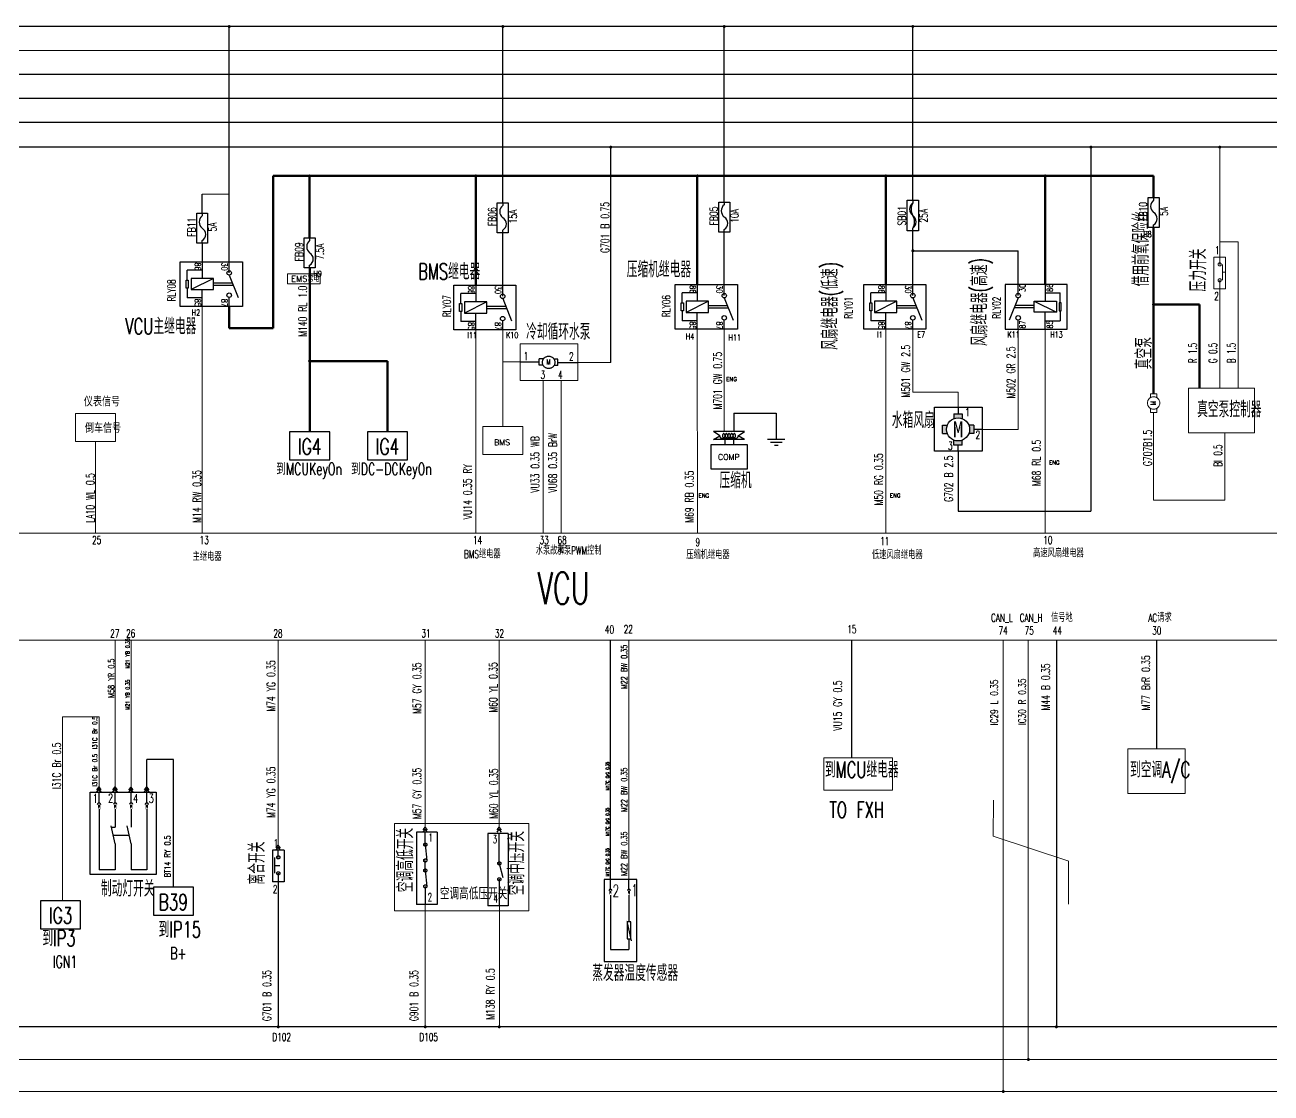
# Model space of a CAD drawing. Extents: x -5354 to -4596, y -1745 to -1441.
# Drawn here: x -5169 to -4857.5, y -1743.2 to -1476.2 of the extents above; entities that cross this region are included whole.
import ezdxf
from ezdxf.enums import TextEntityAlignment as Align

# ---------------------------------------------------------------- set-up
doc = ezdxf.new("R2010")
doc.units = 0
doc.header["$LTSCALE"] = 25.4
doc.header["$MEASUREMENT"] = 0
for name, pattern in [('CENTER', [16, 13, -1, 1, -1]), ('DASHED', [0.75, 0.5, -0.25]), ('DASHED2', [0.375, 0.25, -0.125]), ('DASHEDX2', [38.1, 25.4, -12.7]), ('HIDDEN', [9.525, 6.35, -3.175]), ('PHANTOM', [17, 12, -1, 1, -1, 1, -1])]:
    doc.linetypes.add(name, pattern=pattern)
doc.layers.get('0').update_dxf_attribs({"linetype": 'CONTINUOUS'})
for name, color, linetype, lineweight in [('0Filament', 7, 'CONTINUOUS', 20), ('4CONTOUR', 4, 'CONTINUOUS', 50), ('5PHANTOM', 6, 'PHANTOM', 20), ('高配原理图图层', 7, 'CONTINUOUS', 20)]:
    doc.layers.add(name, color=color, linetype=linetype, lineweight=lineweight)
for name, color, linetype in [('1CENTER', 1, 'CENTER'), ('2FRAM', 2, 'CONTINUOUS'), ('3DASHED', 3, 'DASHED'), ('B+', 1, 'CENTER'), ('blue', 5, 'CONTINUOUS'), ('br', 35, 'CONTINUOUS'), ('GND', 2, 'CONTINUOUS'), ('LEGEND', 1, 'CONTINUOUS'), ('other layer', 7, 'CONTINUOUS'), ('VCC', 1, 'CONTINUOUS'), ('导线', 7, 'CONTINUOUS')]:
    doc.layers.add(name, color=color, linetype=linetype)
doc.styles.add('HZ', font='txt.shx', dxfattribs={"width": 0.618, "height": 2.5, "bigfont": 'hztxt.shx'})
doc.styles.add('R', font='ROMANS.SHX')
doc.styles.add('样式 1', font='txt.shx', dxfattribs={"width": 0.7, "bigfont": 'gbcbig.shx'})

# ---------------------------------------------------------------- blocks, each defined once
blk = doc.blocks.new('pointer')
at = {"layer": 'other layer'}
blk.add_lwpolyline([(-5, 7), (-5, 0), (5, 0), (5, 7)], close=True, dxfattribs=at)
at = {"layer": 'other layer', "style": 'HZ', "width": 0.7, "flags": 8}
blk.add_attdef('FR', text='', height=4, dxfattribs=at).set_placement((0, 1.3), align=Align.CENTER)
blk = doc.blocks.new('RLY')
at = {"layer": 'LEGEND', "color": 1}
for p, q in [((-8.94, 14.75), (-8.94, 9.22)), ((0, 11.06), (0, 14.75)), ((-8.94, 11.99), (-13.88, 11.99)), ((-13.88, 8.71), (-13.88, 11.99)), ((-5.25, 9.22), (-12.63, 9.22)), ((-5.25, 9.22), (-12.63, 5.53)), ((-12.63, 9.22), (-12.63, 5.53)), ((-5.25, 5.53), (-5.25, 9.22)), ((0, 10.33), (2.95, 2.95)), ((-13.88, 6.05), (-13.88, 2.77)), ((-12.63, 5.53), (-5.25, 5.53)), ((-8.94, 0), (-8.94, 5.53)), ((-5.25, 7.74), (1.03, 7.74)), ((-5.25, 7.01), (1.33, 7.01)), ((-8.94, 2.77), (-13.88, 2.77)), ((0, 0), (0, 2.95))]:
    blk.add_line(p, q, dxfattribs=at)
at = {"layer": 'LEGEND', "color": 1, "ltscale": 5}
blk.add_lwpolyline([(-16.22, 14.75), (4.35, 14.75), (4.35, 0), (-16.22, 0)], close=True, dxfattribs=at)
at = {"layer": 'LEGEND', "color": 1}
blk.add_lwpolyline([(-14.25, 8.71), (-13.52, 8.71), (-13.52, 6.05), (-14.25, 6.05)], close=True, dxfattribs=at)
for centre in [(0, 11.06), (0, 3.69)]:
    blk.add_circle(centre, 0.738, dxfattribs=at)
at = {"layer": 'LEGEND', "color": 1, "ltscale": 0.1, "style": 'HZ', "width": 0.67}
for s, p in [('86', (-11.39, 14.5)), ('30', (-2.55, 14.5)), ('85', (-11.39, 2.51)), ('87', (-2.55, 2.51))]:
    blk.add_text(s, height=2, rotation=270, dxfattribs=at).set_placement(p)
blk = doc.blocks.new('FUSE')
at = {"layer": 'other layer', "color": 1}
for p, q in [((0, 7.53), (0, 6.85)), ((0, 0), (0, 0.68))]:
    blk.add_line(p, q, dxfattribs=at)
at = {"layer": 'other layer', "color": 1, "linetype": 'HIDDEN'}
blk.add_lwpolyline([(-1.36, 7.53), (1.36, 7.53), (1.36, 0), (-1.36, 0)], close=True, dxfattribs=at)
at = {"layer": 'other layer', "color": 1}
for centre, radius, start, end in [((1.24, 5.31), 1.98, 128.8945, 231.1055), ((-0.84, 2.22), 1.75, 298.4847, 61.5153)]:
    blk.add_arc(centre, radius, start, end, dxfattribs=at)
at = {"layer": 'other layer', "linetype": 'DASHED2', "style": 'HZ', "width": 0.7}
for tag, p in [('FUSE', (-1.64, 4.03)), ('10A', (3.57, 4.06))]:
    blk.add_attdef(tag, text='', height=2, rotation=90, dxfattribs=at).set_placement(p, align=Align.CENTER)
blk = doc.blocks.new('2 V MOTOR')
at = {"ltscale": 0.1}
h = blk.add_hatch(color=1, dxfattribs=at)
h.paths.add_polyline_path([(1.05, -1.22), (1.05, 0), (-1.05, 0), (-1.05, -1.22, -0.187868)])
h.paths.add_polyline_path([(-3.92, -4.97), (-2.69, -4.97, -0.094234), (-2.89, -3.91, -0.092007), (-2.7, -2.88), (-3.92, -2.88)])
h.paths.add_polyline_path([(1.05, -7.83), (1.05, -6.61, -0.187868), (-1.05, -6.61), (-1.05, -7.83)])
h.paths.add_polyline_path([(3.91, -2.88), (2.7, -2.88, -0.092007), (2.89, -3.91, -0.094234), (2.69, -4.97), (3.91, -4.97)])
at = {"layer": 'LEGEND'}
blk.add_circle((0, -3.91), 2.89, dxfattribs=at)
at = {"layer": 'VCC'}
for p, q in [((-1.05, 0), (1.05, 0)), ((-1.05, 0), (-1.05, -1.22)), ((1.05, 0), (1.05, -1.22)), ((-3.92, -4.97), (-3.92, -2.88)), ((-3.92, -2.88), (-2.7, -2.88)), ((3.91, -2.88), (2.69, -2.88)), ((3.91, -2.88), (3.91, -4.97)), ((-3.92, -4.97), (-2.7, -4.97)), ((3.91, -4.97), (2.69, -4.97)), ((-1.05, -7.83), (-1.05, -6.61)), ((1.05, -7.83), (-1.05, -7.83)), ((1.05, -7.83), (1.05, -6.61))]:
    blk.add_line(p, q, dxfattribs=at)
blk.add_text('M', height=4, dxfattribs=at).set_placement((-1.33, -5.91))
blk = doc.blocks.new('FUSE JCASE')
at = {"layer": 'other layer', "color": 1}
for p, q in [((0, 9.59), (0, 8.89)), ((0, 1.87), (0, 2.57))]:
    blk.add_line(p, q, dxfattribs=at)
at = {"layer": 'other layer', "color": 1, "linetype": 'HIDDEN'}
blk.add_lwpolyline([(-1.4, 9.59), (1.4, 9.59), (1.4, 1.87), (-1.4, 1.87)], close=True, dxfattribs=at)
at = {"layer": 'other layer', "color": 1}
for centre, radius, start, end in [((1.14, 7.31), 1.95, 125.769, 234.231), ((2.81, 7.31), 3.22, 150.5663, 209.4337), ((-1.13, 4.15), 1.94, 305.5187, 54.4813), ((-2.8, 4.15), 3.22, 330.5787, 29.4705)]:
    blk.add_arc(centre, radius, start, end, dxfattribs=at)
at = {"layer": 'other layer', "linetype": 'DASHED2', "style": 'HZ', "width": 0.7}
for tag, p in [('FUSE', (-1.73, 5.66)), ('10A', (3.68, 5.68))]:
    blk.add_attdef(tag, text='', height=2, rotation=90, dxfattribs=at).set_placement(p, align=Align.CENTER)
blk = doc.blocks.new('gnd')
at = {"layer": 'blue', "color": 2, "ltscale": 0.1}
for p, q in [((0, 0), (0, -3.01)), ((-2.16, -3.01), (2.16, -3.01)), ((-1.46, -3.77), (1.46, -3.77)), ((-0.48, -4.52), (0.48, -4.52))]:
    blk.add_line(p, q, dxfattribs=at)
blk = doc.blocks.new('RLY2')
at = {"layer": 'LEGEND', "color": 1}
for p, q in [((0, 8.36), (0, 11.15)), ((6.75, 11.15), (6.75, 6.97)), ((0, 7.8), (-2.23, 2.23)), ((3.97, 6.97), (9.54, 6.97)), ((3.97, 6.97), (9.54, 4.18)), ((3.97, 4.18), (3.97, 6.97)), ((6.75, 9.06), (10.49, 9.06)), ((9.54, 6.97), (9.54, 4.18)), ((10.49, 6.58), (10.49, 9.06)), ((3.97, 5.3), (-1, 5.3)), ((3.97, 5.85), (-0.78, 5.85)), ((9.54, 4.18), (3.97, 4.18)), ((6.75, 0), (6.75, 4.18)), ((10.49, 4.57), (10.49, 2.09)), ((0, 0), (0, 2.23)), ((6.75, 2.09), (10.49, 2.09))]:
    blk.add_line(p, q, dxfattribs=at)
at = {"layer": 'LEGEND', "color": 1, "ltscale": 5}
blk.add_lwpolyline([(12.26, 11.15), (-3.29, 11.15), (-3.29, 0), (12.26, 0)], close=True, dxfattribs=at)
at = {"layer": 'LEGEND', "color": 1}
blk.add_lwpolyline([(10.77, 6.58), (10.22, 6.58), (10.22, 4.57), (10.77, 4.57)], close=True, dxfattribs=at)
for centre in [(0, 8.36), (0, 2.79)]:
    blk.add_circle(centre, 0.557, dxfattribs=at)
at = {"color": 1, "ltscale": 0.1, "style": 'HZ', "width": 0.67}
for s, p in [('30', (1.83, 9.29)), ('86', (8.68, 9.29)), ('87', (1.83, 0.12)), ('85', (8.68, 0.12))]:
    blk.add_text(s, height=1.5, rotation=90, dxfattribs=at).set_placement(p)

msp = doc.modelspace()

# ---------------------------------------------------------------- hatches: boundary and pattern name
at = {"layer": '0Filament', "ltscale": 0.1}
for points in [[(-5118.34, -1476.6, 1), (-5117.55, -1476.6, 1)], [(-5049.94, -1476.6, 1), (-5049.15, -1476.6, 1)], [(-4994.6, -1476.6, 1), (-4993.81, -1476.6, 1)], [(-4947.47, -1476.6, 1), (-4946.68, -1476.6, 1)], [(-5022.98, -1506.74, 1), (-5022.19, -1506.74, 1)], [(-4902.95, -1506.74, 1), (-4902.16, -1506.74, 1)], [(-4870.77, -1506.74, 1), (-4869.98, -1506.74, 1)], [(-5098.23, -1513.93, 1), (-5097.44, -1513.93, 1)], [(-5056.73, -1513.93, 1), (-5055.93, -1513.93, 1)], [(-5001.33, -1513.93, 1), (-5000.53, -1513.93, 1)], [(-4954.23, -1513.93, 1), (-4953.43, -1513.93, 1)], [(-4914.39, -1513.93, 1), (-4913.6, -1513.93, 1)], [(-4947.47, -1532.64, 1), (-4946.68, -1532.64, 1)], [(-4887.3, -1546.06, 1), (-4886.5, -1546.06, 1)], [(-5098.23, -1560.2, 1), (-5097.44, -1560.2, 1)], [(-5106.06, -1726.6, 1), (-5105.27, -1726.6, 1)], [(-5069.33, -1726.6, 1), (-5068.54, -1726.6, 1)], [(-5050.83, -1726.6, 1), (-5050.04, -1726.6, 1)], [(-4911.6, -1726.6, 1), (-4910.8, -1726.6, 1)], [(-4918.6, -1734.76, 1), (-4917.81, -1734.76, 1)], [(-4924.88, -1742.76, 1), (-4924.08, -1742.76, 1)]]:
    msp.add_hatch(color=0, dxfattribs=at).paths.add_polyline_path(points)

# ---------------------------------------------------------------- linework, layer by layer
at = {"layer": '0Filament'}
for p, q in [((-5124.7, -1546.54), (-5124.7, -1603.25)), ((-5049.58, -1552.38), (-5049.58, -1576.59)), ((-5000.96, -1552.21), (-5000.93, -1603.25)), ((-4994.21, -1552.21), (-4994.21, -1577.85)), ((-4953.83, -1552.21), (-4953.83, -1603.22)), ((-4947.08, -1568.01), (-4947.08, -1552.21)), ((-4920.75, -1552.21), (-4920.75, -1577.3)), ((-4913.99, -1552.21), (-4913.99, -1603.25)), ((-4935.77, -1568.01), (-4947.08, -1568.01)), ((-4935.77, -1568.01), (-4935.77, -1571.73)), ((-4920.75, -1577.3), (-4929.78, -1577.3)), ((-5018.04, -1644.26), (-5018.04, -1629.94)), ((-5018.04, -1689.82), (-5018.04, -1644.26))]:
    msp.add_line(p, q, dxfattribs=at)
at = {"layer": '0Filament', "linetype": 'Continuous'}
msp.add_line((-5056.33, -1552.38), (-5056.33, -1603.25), dxfattribs=at)
at = {"layer": '0Filament', "color": 0, "ltscale": 0.1}
for p, q in [((-5146.44, -1629.94), (-5146.44, -1667.97)), ((-5142.47, -1667.98), (-5142.47, -1629.94)), ((-5068.93, -1629.94), (-5068.93, -1676.66)), ((-5050.43, -1629.94), (-5050.43, -1676.66))]:
    msp.add_line(p, q, dxfattribs=at)
at = {"layer": '0Filament', "ltscale": 0.1}
msp.add_line((-5105.67, -1681.21), (-5105.67, -1629.94), dxfattribs=at)
at = {"layer": '0Filament', "color": 2, "ltscale": 0.1}
msp.add_line((-5068.93, -1696), (-5068.93, -1726.6), dxfattribs=at)
at = {"layer": '0Filament', "lineweight": 0}
msp.add_lwpolyline([(-4878.19, -1566.99), (-4861.72, -1566.99), (-4861.72, -1578.14), (-4878.19, -1578.14)], close=True, dxfattribs=at)
at = {"layer": '0Filament', "color": 7, "linetype": 'Continuous'}
msp.add_lwpolyline([(-5306.42, -1603.25), (-4791.79, -1603.25), (-4791.79, -1629.94), (-5306.42, -1629.94)], close=True, dxfattribs=at)
at = {"layer": '0Filament', "lineweight": 0}
msp.add_lwpolyline([(-4893.36, -1657.13), (-4879, -1657.13), (-4879, -1668.28), (-4893.36, -1668.28)], dxfattribs=at)
at = {"layer": '1CENTER', "color": 1, "linetype": 'ByBlock'}
msp.add_line((-4785.94, -1476.6), (-5319.86, -1476.6), dxfattribs=at)
at = {"layer": '1CENTER', "color": 1}
for p, q in [((-5117.94, -1535.68), (-5117.94, -1476.6)), ((-5049.55, -1520.63), (-5049.55, -1476.6)), ((-4994.21, -1520.46), (-4994.21, -1476.6)), ((-4947.08, -1519.97), (-4947.08, -1476.6)), ((-5124.7, -1523.24), (-5124.7, -1518.52)), ((-5049.58, -1541.23), (-5049.58, -1528.16)), ((-4994.21, -1541.06), (-4994.21, -1527.99)), ((-4947.08, -1541.06), (-4947.08, -1527.7)), ((-5124.71, -1530.81), (-5124.71, -1535.39)), ((-4947.08, -1532.64), (-4920.75, -1532.64)), ((-4920.75, -1541.06), (-4920.75, -1532.64)), ((-5040.43, -1561.22), (-5040.43, -1559.67)), ((-5039.39, -1559.67), (-5040.43, -1559.67)), ((-5035.78, -1559.76), (-5036.76, -1559.76)), ((-5035.78, -1561.32), (-5035.78, -1559.76)), ((-5045.24, -1560.44), (-5040.43, -1560.44)), ((-5039.5, -1561.22), (-5040.43, -1561.22)), ((-5035.78, -1561.32), (-5036.76, -1561.32)), ((-5035.78, -1560.54), (-5030.78, -1560.54)), ((-4995.34, -1578.88), (-4996.89, -1577.85)), ((-4989.15, -1577.85), (-4996.89, -1577.85)), ((-4996.89, -1579.78), (-4995.34, -1578.88)), ((-4990.7, -1578.88), (-4989.15, -1577.85)), ((-4989.15, -1579.78), (-4990.7, -1578.88)), ((-4929.78, -1577.3), (-4931.86, -1577.3)), ((-4989.15, -1579.78), (-4996.89, -1579.78)), ((-4994.02, -1581.1), (-4994.02, -1579.79)), ((-4991.78, -1581.1), (-4991.78, -1579.79)), ((-5131.83, -1691.72), (-5131.83, -1659.75)), ((-5150.48, -1670.68), (-5150.48, -1667.98)), ((-5146.44, -1670.66), (-5146.44, -1667.97)), ((-5142.45, -1670.66), (-5142.45, -1667.97)), ((-5138.53, -1670.68), (-5138.53, -1667.98)), ((-5150.46, -1672.24), (-5150.46, -1687.35)), ((-5146.44, -1672.24), (-5146.44, -1676.7)), ((-5142.45, -1672.24), (-5142.45, -1676.7)), ((-5138.51, -1672.24), (-5138.51, -1687.35)), ((-5146.44, -1680.89), (-5146.44, -1687.35)), ((-5142.45, -1680.89), (-5142.45, -1687.35)), ((-5068.93, -1681.07), (-5068.54, -1685.04)), ((-5146.44, -1687.35), (-5150.46, -1687.35)), ((-5138.51, -1687.35), (-5142.45, -1687.35)), ((-5068.93, -1687.54), (-5068.54, -1691.51)), ((-5050.43, -1685.76), (-5049.57, -1689.32)), ((-5022.65, -1692.25), (-5022.65, -1689.82)), ((-5018.04, -1692.25), (-5018.04, -1689.82)), ((-5022.66, -1693.66), (-5022.66, -1707.28)), ((-5018.05, -1693.66), (-5018.05, -1700.4)), ((-5018.05, -1704.58), (-5018.05, -1707.28)), ((-5022.66, -1707.28), (-5018.05, -1707.28))]:
    msp.add_line(p, q, dxfattribs=at)
at = {"layer": '1CENTER', "color": 1, "lineweight": 0}
for p, q in [((-4887.68, -1568.39), (-4887.68, -1569.36)), ((-4886.12, -1568.39), (-4887.68, -1568.39)), ((-4886.12, -1568.39), (-4886.12, -1569.36)), ((-4886.12, -1573.05), (-4887.68, -1573.05))]:
    msp.add_line(p, q, dxfattribs=at)
at = {"layer": '1CENTER', "color": 1, "ltscale": 0.1}
for p, q in [((-4935.77, -1571.73), (-4935.77, -1573.37)), ((-4935.77, -1582.76), (-4935.77, -1581.2)), ((-5138.53, -1667.98), (-5138.53, -1659.75)), ((-5138.53, -1667.98), (-5138.53, -1659.75)), ((-5131.83, -1659.75), (-5138.53, -1659.75)), ((-5068.93, -1681.07), (-5068.93, -1677.93)), ((-5050.43, -1685.76), (-5050.43, -1678.25)), ((-5106.6, -1684.25), (-5106.6, -1688.22)), ((-5105.67, -1684.25), (-5105.67, -1682.48)), ((-5106.6, -1686.24), (-5105.28, -1686.24)), ((-5068.93, -1687.54), (-5068.93, -1685.04)), ((-5105.67, -1688.22), (-5105.67, -1690.35)), ((-5050.43, -1689.72), (-5050.43, -1696.33)), ((-5068.93, -1691.51), (-5068.93, -1696))]:
    msp.add_line(p, q, dxfattribs=at)
at = {"layer": '1CENTER', "color": 1, "linetype": 'HIDDEN', "ltscale": 5}
for p, q in [((-5151.04, -1667.37), (-5150.48, -1666.64)), ((-5151.04, -1667.9), (-5150.48, -1667.16)), ((-5149.93, -1667.37), (-5150.48, -1666.64)), ((-5149.93, -1667.9), (-5150.48, -1667.16)), ((-5147, -1667.37), (-5146.44, -1666.64)), ((-5147, -1667.9), (-5146.44, -1667.16)), ((-5145.89, -1667.37), (-5146.44, -1666.64)), ((-5145.89, -1667.9), (-5146.44, -1667.16)), ((-5143.03, -1667.41), (-5142.47, -1666.67)), ((-5143.03, -1667.94), (-5142.47, -1667.2)), ((-5141.92, -1667.41), (-5142.47, -1666.67)), ((-5141.92, -1667.94), (-5142.47, -1667.2)), ((-5139.08, -1667.37), (-5138.53, -1666.64)), ((-5139.08, -1667.9), (-5138.53, -1667.16)), ((-5137.97, -1667.37), (-5138.53, -1666.64)), ((-5137.97, -1667.9), (-5138.53, -1667.16))]:
    msp.add_line(p, q, dxfattribs=at)
at = {"layer": '1CENTER', "ltscale": 0.1}
for p, q in [((-5146.44, -1680.89), (-5147.42, -1676.36)), ((-5147.33, -1676.7), (-5146.44, -1676.7)), ((-5142.45, -1680.89), (-5143.43, -1676.36))]:
    msp.add_line(p, q, dxfattribs=at)
at = {"layer": '1CENTER', "linetype": 'HIDDEN', "ltscale": 2}
msp.add_line((-5146.93, -1678.67), (-5142.94, -1678.67), dxfattribs=at)
at = {"layer": '1CENTER', "color": 1, "linetype": 'DASHEDX2'}
for p, q in [((-5071.15, -1677.93), (-5071.15, -1696)), ((-5066, -1677.93), (-5071.15, -1677.93)), ((-5069.49, -1677.4), (-5068.93, -1676.66)), ((-5069.49, -1677.93), (-5068.93, -1677.19)), ((-5068.38, -1677.4), (-5068.93, -1676.66)), ((-5068.38, -1677.93), (-5068.93, -1677.19)), ((-5066, -1677.93), (-5066, -1696)), ((-5053.34, -1678.25), (-5053.34, -1696.33)), ((-5048.19, -1678.25), (-5053.34, -1678.25)), ((-5050.99, -1677.4), (-5050.43, -1676.66)), ((-5050.99, -1677.93), (-5050.43, -1677.19)), ((-5049.88, -1677.4), (-5050.43, -1676.66)), ((-5049.88, -1677.93), (-5050.43, -1677.19)), ((-5048.19, -1678.25), (-5048.19, -1696.33)), ((-5106.22, -1681.95), (-5105.67, -1681.21)), ((-5106.22, -1682.48), (-5105.67, -1681.74)), ((-5105.11, -1681.95), (-5105.67, -1681.21)), ((-5105.11, -1682.48), (-5105.67, -1681.74)), ((-5107.14, -1682.48), (-5107.14, -1690.35)), ((-5104.19, -1682.48), (-5107.14, -1682.48)), ((-5104.19, -1682.48), (-5104.19, -1690.35)), ((-5104.19, -1690.35), (-5107.14, -1690.35)), ((-5066, -1696), (-5071.15, -1696)), ((-5048.19, -1696.33), (-5053.34, -1696.33))]:
    msp.add_line(p, q, dxfattribs=at)
at = {"layer": '1CENTER', "color": 1, "linetype": 'HIDDEN', "ltscale": 5}
for points in [[(-4941.62, -1571.73), (-4929.78, -1571.73), (-4929.78, -1582.76), (-4941.62, -1582.76)], [(-5136.18, -1688.52), (-5152.72, -1688.52), (-5152.72, -1667.98), (-5136.18, -1667.98)], [(-5016.08, -1689.82), (-5024.25, -1689.82), (-5024.25, -1710.26), (-5016.08, -1710.26)]]:
    msp.add_lwpolyline(points, close=True, dxfattribs=at)
at = {"layer": '1CENTER', "color": 1}
for points in [[(-4988.48, -1587.25), (-4997.48, -1587.25), (-4997.48, -1581.1), (-4988.48, -1581.1)], [(-5018.5, -1704.58), (-5017.6, -1704.58), (-5017.6, -1700.4), (-5018.5, -1700.4)]]:
    msp.add_lwpolyline(points, close=True, dxfattribs=at)
for points, const_width in [([(-5150.46, -1672.24), (-5150.46, -1672.24), (-5150.46, -1671.08), (-5150.46, -1671.08)], 0.569), ([(-5146.44, -1672.24), (-5146.44, -1672.24), (-5146.44, -1671.08), (-5146.44, -1671.08)], 0.569), ([(-5142.45, -1672.24), (-5142.45, -1672.24), (-5142.45, -1671.08), (-5142.45, -1671.08)], 0.569), ([(-5138.51, -1672.24), (-5138.51, -1672.24), (-5138.51, -1671.08), (-5138.51, -1671.08)], 0.569), ([(-5022.66, -1693.66), (-5022.66, -1693.66), (-5022.66, -1692.61), (-5022.66, -1692.61)], 0.513), ([(-5018.05, -1693.66), (-5018.05, -1693.66), (-5018.05, -1692.61), (-5018.05, -1692.61)], 0.513)]:
    msp.add_lwpolyline(points, close=True, dxfattribs=dict(at, const_width=const_width))
msp.add_lwpolyline([(-5018.46, -1700.61), (-5017.49, -1705.1)], dxfattribs=at)
for centre, radius in [((-5038.1, -1560.54), 1.55), ((-5068.93, -1681.07), 0.395), ((-5105.67, -1684.25), 0.395), ((-5068.93, -1685.04), 0.395), ((-5105.67, -1688.22), 0.395), ((-5068.93, -1687.54), 0.395), ((-5050.43, -1685.76), 0.395), ((-5068.93, -1691.51), 0.395), ((-5050.43, -1689.72), 0.395)]:
    msp.add_circle(centre, radius, dxfattribs=at)
at = {"layer": '1CENTER', "color": 1, "lineweight": 0}
msp.add_circle((-4886.9, -1570.7), 1.55, dxfattribs=at)
at = {"layer": '1CENTER', "color": 1}
for centre, radius, start, end in [((-4994.68, -1578.88), 0.667, 180, 60.2108), ((-4994.01, -1578.88), 0.667, 120, 60), ((-4993.34, -1578.88), 0.667, 118.6855, 60), ((-4992.67, -1578.88), 0.667, 118.6854, 61.3146), ((-4992.03, -1578.88), 0.667, 116.1039, 60), ((-4991.37, -1578.88), 0.667, 118.6854, 0), ((-5150.48, -1671.12), 0.442, 13.9264, 163.9525), ((-5146.44, -1671.1), 0.442, 13.9264, 163.9525), ((-5142.45, -1671.1), 0.442, 13.9264, 163.9525), ((-5138.53, -1671.12), 0.442, 13.9264, 163.9525), ((-5022.65, -1692.65), 0.399, 16.0475, 166.0736), ((-5018.04, -1692.65), 0.399, 16.0475, 166.0736)]:
    msp.add_arc(centre, radius, start, end, dxfattribs=at)
for points in [[(-5018.34, -1700.59), (-5018.62, -1699.88), (-5018.58, -1700.64)], [(-5017.77, -1704.39), (-5017.49, -1705.1), (-5017.53, -1704.34)]]:
    msp.add_solid(points, dxfattribs=at)
at = {"layer": '2FRAM', "color": 2, "ltscale": 0.1}
for p, q in [((-4785.94, -1506.74), (-5319.86, -1506.74)), ((-4935.77, -1597.75), (-4902.56, -1597.75)), ((-4962.43, -1629.94), (-4962.43, -1659.34)), ((-4911.2, -1629.94), (-4911.2, -1726.6)), ((-4886.18, -1629.94), (-4886.18, -1657.13)), ((-5105.67, -1690.35), (-5105.67, -1726.6)), ((-4785.94, -1726.6), (-5319.86, -1726.6))]:
    msp.add_line(p, q, dxfattribs=at)
at = {"layer": '2FRAM', "color": 2}
for p, q in [((-5022.58, -1560.54), (-5022.58, -1506.74)), ((-4902.56, -1506.74), (-4902.56, -1597.75)), ((-4991.81, -1573.24), (-4991.81, -1577.85)), ((-4991.81, -1573.24), (-4981.2, -1573.24)), ((-4981.2, -1573.24), (-4981.2, -1576.7)), ((-4935.77, -1582.76), (-4935.77, -1597.75))]:
    msp.add_line(p, q, dxfattribs=at)
at = {"layer": '2FRAM', "color": 0, "linetype": 'Continuous'}
for p, q in [((-5022.65, -1668.66), (-5022.65, -1629.94)), ((-5022.65, -1689.82), (-5022.65, -1668.66))]:
    msp.add_line(p, q, dxfattribs=at)
at = {"layer": '3DASHED', "color": 3, "linetype": 'ByBlock'}
msp.add_line((-4785.94, -1494.6), (-5319.86, -1494.6), dxfattribs=at)
at = {"layer": '3DASHED', "color": 88, "linetype": 'ByBlock', "lineweight": 9}
for p, q in [((-4918.21, -1629.94), (-4918.21, -1734.76)), ((-5319.86, -1734.76), (-4785.94, -1734.76))]:
    msp.add_line(p, q, dxfattribs=at)
at = {"layer": '4CONTOUR', "color": 4, "ltscale": 0.1}
for p, q in [((-5106.99, -1513.93), (-4886.9, -1513.93)), ((-5106.99, -1513.93), (-5106.99, -1552.02)), ((-4886.9, -1519.32), (-4886.9, -1513.93)), ((-4886.9, -1568.39), (-4886.9, -1526.85)), ((-5117.94, -1552.02), (-5117.94, -1546.54)), ((-4875.45, -1546.06), (-4886.9, -1546.06)), ((-4875.45, -1566.99), (-4875.45, -1546.06)), ((-5106.99, -1552.02), (-5117.94, -1552.02))]:
    msp.add_line(p, q, dxfattribs=at)
at = {"layer": '4CONTOUR', "color": 4}
for p, q in [((-5097.84, -1529.41), (-5097.84, -1514.21)), ((-5056.33, -1541.23), (-5056.33, -1513.93)), ((-5000.96, -1541.06), (-5000.96, -1513.93)), ((-4953.83, -1541.06), (-4953.83, -1513.93)), ((-4913.99, -1541.06), (-4913.99, -1513.93)), ((-5097.83, -1577.9), (-5097.83, -1536.94)), ((-5097.83, -1560.2), (-5078.39, -1560.2)), ((-5078.39, -1560.2), (-5078.39, -1577.9))]:
    msp.add_line(p, q, dxfattribs=at)
at = {"layer": '4CONTOUR', "color": 1}
msp.add_line((-4913.99, -1531.51), (-4913.99, -1526.41), dxfattribs=at)
at = {"layer": '4CONTOUR', "color": 140, "lineweight": 9}
for p, q in [((-4924.48, -1629.94), (-4924.48, -1742.76)), ((-5319.86, -1742.76), (-4785.94, -1742.76))]:
    msp.add_line(p, q, dxfattribs=at)
at = {"layer": '5PHANTOM', "color": 6, "linetype": 'ByBlock'}
msp.add_line((-4785.94, -1482.6), (-5319.86, -1482.6), dxfattribs=at)
at = {"layer": '5PHANTOM', "color": 1, "linetype": 'PHANTOM'}
msp.add_line((-5124.7, -1518.52), (-5117.94, -1518.52), dxfattribs=at)
at = {"layer": '5PHANTOM', "color": 0, "linetype": 'PHANTOM'}
for p, q in [((-5045.24, -1560.44), (-5049.58, -1560.44)), ((-5030.78, -1560.54), (-5022.58, -1560.54)), ((-5039.43, -1565.03), (-5039.43, -1603.25)), ((-5035.01, -1565.03), (-5035.01, -1603.25)), ((-4893.36, -1668.28), (-4893.36, -1657.13))]:
    msp.add_line(p, q, dxfattribs=at)
at = {"layer": '5PHANTOM', "color": 6}
for p, q in [((-5151.36, -1580.3), (-5151.36, -1603.25)), ((-5159.6, -1695.1), (-5159.6, -1649.12)), ((-5150.48, -1667.98), (-5150.48, -1649.12)), ((-5150.48, -1667.98), (-5150.48, -1658.83))]:
    msp.add_line(p, q, dxfattribs=at)
at = {"layer": '5PHANTOM', "color": 6, "ltscale": 0.1}
msp.add_line((-5159.6, -1649.12), (-5150.48, -1649.12), dxfattribs=at)
at = {"layer": '5PHANTOM', "color": 2, "linetype": 'Continuous'}
msp.add_line((-5050.4, -1726.6), (-5050.4, -1696.33), dxfattribs=at)
at = {"layer": '5PHANTOM', "color": 1, "linetype": 'PHANTOM'}
for points in [[(-5103.34, -1538.37), (-5095.18, -1538.37), (-5095.18, -1540.94), (-5103.34, -1540.94)], [(-5030.78, -1555.9), (-5030.78, -1565.03), (-5045.24, -1565.03), (-5045.24, -1555.9)]]:
    msp.add_lwpolyline(points, close=True, dxfattribs=at)
at = {"layer": '5PHANTOM', "color": 0, "linetype": 'PHANTOM'}
for points in [[(-5156.36, -1573.3), (-5146.36, -1573.3), (-5146.36, -1580.3), (-5156.36, -1580.3)], [(-5054.58, -1576.59), (-5044.58, -1576.59), (-5044.58, -1583.59), (-5054.58, -1583.59)], [(-4969.32, -1659.34), (-4952.16, -1659.34), (-4952.16, -1667.49), (-4969.32, -1667.49)]]:
    msp.add_lwpolyline(points, close=True, dxfattribs=at)
at = {"layer": '5PHANTOM', "color": 1, "linetype": 'Continuous'}
msp.add_lwpolyline([(-5076.6, -1675.76), (-5043.02, -1675.76), (-5043.02, -1697.59), (-5076.6, -1697.59)], close=True, dxfattribs=at)
at = {"layer": 'B+', "color": 1, "linetype": 'DASHEDX2', "lineweight": 0}
for p, q in [((-4871.85, -1534.28), (-4871.85, -1542.14)), ((-4868.9, -1534.28), (-4871.85, -1534.28)), ((-4868.9, -1534.28), (-4868.9, -1542.14)), ((-4868.9, -1542.14), (-4871.85, -1542.14))]:
    msp.add_line(p, q, dxfattribs=at)
at = {"layer": 'B+', "color": 1, "lineweight": 0, "ltscale": 0.1}
for p, q in [((-4870.38, -1536.05), (-4870.38, -1534.28)), ((-4869.67, -1536.05), (-4869.67, -1540.02)), ((-4869.67, -1538.03), (-4869.04, -1538.03)), ((-4870.38, -1540.01), (-4870.38, -1542.14))]:
    msp.add_line(p, q, dxfattribs=at)
at = {"layer": 'B+', "linetype": 'Continuous', "lineweight": 0}
for p, q in [((-4887.68, -1573.05), (-4887.68, -1572.05)), ((-4886.12, -1573.05), (-4886.12, -1572.05))]:
    msp.add_line(p, q, dxfattribs=at)
at = {"layer": 'B+', "color": 1, "lineweight": 0}
for centre in [(-4870.38, -1536.05), (-4870.38, -1540.01)]:
    msp.add_circle(centre, 0.395, dxfattribs=at)
at = {"layer": 'blue', "color": 5}
msp.add_line((-4785.94, -1500.6), (-5319.86, -1500.6), dxfattribs=at)
at = {"layer": 'br', "color": 30}
msp.add_line((-4785.94, -1488.6), (-5319.86, -1488.6), dxfattribs=at)
at = {"layer": 'GND', "color": 2, "lineweight": 0, "ltscale": 0.1}
for p, q in [((-4870.38, -1530.38), (-4870.38, -1506.74)), ((-4870.38, -1534.28), (-4870.38, -1530.38)), ((-4870.38, -1530.38), (-4865.78, -1530.38)), ((-4865.78, -1566.99), (-4865.78, -1530.38))]:
    msp.add_line(p, q, dxfattribs=at)
at = {"layer": '高配原理图图层', "color": 3, "linetype": 'Continuous'}
for p, q in [((-4870.38, -1542.14), (-4870.38, -1566.99)), ((-4886.9, -1573.05), (-4886.9, -1595)), ((-4869.12, -1595), (-4869.12, -1578.14)), ((-4869.12, -1595), (-4886.9, -1595))]:
    msp.add_line(p, q, dxfattribs=at)
at = {"layer": '高配原理图图层', "lineweight": 0}
for p, q in [((-4926.93, -1669.98), (-4927.02, -1678.93)), ((-4927.02, -1678.93), (-4908.07, -1685.21)), ((-4908.13, -1685.19), (-4908.13, -1695.93))]:
    msp.add_line(p, q, dxfattribs=at)

# ---------------------------------------------------------------- block references
at = {"layer": '1CENTER', "linetype": 'DASHED2'}
for p, values in [((-4886.9, -1526.85), {'10A': '5A', 'FUSE': 'FB10'}), ((-5049.58, -1528.16), {'10A': '15A', 'FUSE': 'FB06'}), ((-4994.21, -1527.99), {'10A': '10A', 'FUSE': 'FB05'}), ((-5124.7, -1530.77), {'10A': '5A', 'FUSE': 'FB11'})]:
    msp.add_blockref('FUSE', p, dxfattribs=at).add_auto_attribs(values)
at = {"layer": '1CENTER'}
msp.add_blockref('FUSE JCASE', (-4947.08, -1529.57), dxfattribs=at).add_auto_attribs({'FUSE': 'SB01', '10A': '25A'})
at = {"layer": '1CENTER', "linetype": 'DASHED2', "rotation": 359.9996162105074}
msp.add_blockref('FUSE', (-5097.84, -1536.94), dxfattribs=at).add_auto_attribs({'10A': '7.5A', 'FUSE': 'FB09'})
at = {"layer": '1CENTER', "xscale": 0.7556831027231965, "yscale": 0.7556831027231965, "zscale": 0.7556831027231965}
for p in [(-5117.94, -1546.54), (-5049.58, -1552.38), (-4994.21, -1552.21), (-4947.08, -1552.21)]:
    msp.add_blockref('RLY', p, dxfattribs=at)
at = {"layer": '1CENTER', "color": 2}
msp.add_blockref('RLY2', (-4920.75, -1552.21), dxfattribs=at)
at = {"layer": '1CENTER', "color": 1}
msp.add_blockref('2 V MOTOR', (-4935.77, -1573.37), dxfattribs=at)
at = {"layer": '2FRAM', "color": 2, "ltscale": 0.1}
msp.add_blockref('gnd', (-4981.2, -1576.7), dxfattribs=at)
at = {"layer": '5PHANTOM'}
ref = msp.add_blockref('pointer', (-5131.9, -1698.72), dxfattribs=at)
ref.add_attrib('FR', 'B39', dxfattribs={"layer": 'other layer', "color": 6, "height": 4, "style": 'HZ', "width": 0.7}).set_placement((-5131.9, -1697.42), align=Align.CENTER)
ref = msp.add_blockref('pointer', (-5160.07, -1702.1), dxfattribs=at)
ref.add_attrib('FR', 'IG3', dxfattribs={"layer": 'other layer', "color": 6, "height": 4, "style": 'HZ', "width": 0.7}).set_placement((-5160.07, -1700.8), align=Align.CENTER)
at = {"layer": 'other layer'}
ref = msp.add_blockref('pointer', (-5097.83, -1584.9), dxfattribs=at)
ref.add_attrib('FR', 'IG4', dxfattribs={"color": 6, "height": 4, "style": 'HZ', "width": 0.7}).set_placement((-5097.83, -1583.6), align=Align.CENTER)
ref = msp.add_blockref('pointer', (-5078.39, -1584.9), dxfattribs=at)
ref.add_attrib('FR', 'IG4', dxfattribs={"color": 6, "height": 4, "style": 'HZ', "width": 0.7}).set_placement((-5078.39, -1583.6), align=Align.CENTER)

# ---------------------------------------------------------------- texts
at = {"layer": '0Filament', "style": 'HZ', "width": 0.67}
for s, height, p in [('借用前氧保险丝', 4, (-4888.07, -1541.53)), ('风扇继电器(高速)', 4, (-4928.43, -1556.44)), ('风扇继电器(低速)', 4, (-4965.81, -1557.42)), ('RLY08', 2, (-5131.34, -1545.31)), ('RLY07', 2, (-5062.54, -1549.22)), ('RLY06', 2, (-5007.7, -1549.22)), ('RLY01', 2, (-4962.18, -1549.63)), ('RLY02', 2, (-4925.13, -1549.63)), ('真空泵', 4, (-4887.34, -1562.24)), ('空调高低开关', 4, (-5071.93, -1692.95)), ('空调中压开关', 4, (-5044.16, -1693.73)), ('离合开关', 4, (-5109.04, -1691.02))]:
    msp.add_text(s, height=height, rotation=90, dxfattribs=at).set_placement(p)
at = {"layer": '0Filament', "color": 1, "style": 'HZ', "width": 0.67}
for s, height, p in [('H8', 1.5, (-4889.5, -1529.24)), ('H9', 1.5, (-5096.88, -1539.14)), ('H2', 1.5, (-5127.32, -1548.84)), ('I11', 1.5, (-5058.42, -1554.52)), ('K10', 1.5, (-5048.74, -1554.46)), ('H4', 1.5, (-5003.84, -1554.81)), ('H11', 1.5, (-4993.15, -1555.07)), ('I1', 1.5, (-4956, -1554.36)), ('E7', 1.5, (-4945.98, -1554.36)), ('K11', 1.5, (-4923.43, -1554.36)), ('H13', 1.5, (-4912.73, -1554.36)), ('空调高低压开关', 3, (-5065.31, -1694.78)), ('B+', 3, (-5132.67, -1709.73)), ('IGN1', 3, (-5162.04, -1711.82))]:
    msp.add_text(s, height=height, dxfattribs=at).set_placement(p)
at = {"layer": '0Filament', "lineweight": 0, "style": 'HZ', "width": 0.67}
msp.add_text('压力开关', height=4, rotation=90, dxfattribs=at).set_placement((-4873.75, -1542.81))
at = {"layer": '0Filament', "style": 'HZ', "width": 0.67}
for s, height, p in [('BMS继电器', 4, (-5070.69, -1539.83)), ('压缩机继电器', 4, (-5018.58, -1539.31)), ('VCU主继电器', 4, (-5143.88, -1553.51)), ('冷却循环水泵', 4, (-5043.73, -1554.89)), ('水箱风扇', 4, (-4952.32, -1576.98)), ('到MCUKeyOn', 3, (-5106.19, -1588.68)), ('到DC-DCKeyOn', 3, (-5087.47, -1588.68)), ('压缩机', 4, (-4995.4, -1592.02)), ('制动灯开关', 4, (-5150, -1694.04)), ('到IP15', 4, (-5135.59, -1704.29)), ('到IP3', 4, (-5164.63, -1706.46)), ('蒸发器温度传感器', 4, (-5027.19, -1715.15))]:
    msp.add_text(s, height=height, dxfattribs=at).set_placement(p)
at = {"layer": '0Filament', "color": 6, "style": 'HZ', "width": 0.67}
for s, p in [('仪表信号', (-5154.26, -1571.55)), ('倒车信号', (-5154, -1578.15))]:
    msp.add_text(s, height=2.5, dxfattribs=at).set_placement(p)
at = {"layer": '0Filament', "color": 3, "ltscale": 0.1, "style": 'HZ', "width": 0.67}
for s, p in [('25', (-5152.21, -1605.94)), ('13', (-5125.34, -1605.94)), ('14', (-5057, -1605.94)), ('33', (-5040.37, -1605.94)), ('68', (-5035.89, -1605.94)), ('10', (-4914.48, -1605.94)), ('水泵故障', (-5041.33, -1608.57)), ('水泵PWM控制', (-5036.09, -1608.57)), ('9', (-5001.41, -1606.46)), ('11', (-4955.24, -1606.2)), ('高速风扇继电器', (-4917.01, -1609.23)), ('主继电器', (-5127.08, -1610.11)), ('BMS继电器', (-5059.25, -1609.46)), ('压缩机继电器', (-5003.7, -1609.65)), ('低速风扇继电器', (-4957.31, -1609.67)), ('CAN_L', (-4927.52, -1625.36)), ('CAN_H', (-4920.36, -1625.36)), ('信号地', (-4912.54, -1625.36)), ('AC请求', (-4888.23, -1625.36)), ('27', (-5147.68, -1629.26)), ('26', (-5143.71, -1629.26)), ('28', (-5106.9, -1629.26)), ('31', (-5069.9, -1629.26)), ('32', (-5051.55, -1629.26)), ('40', (-5024.05, -1628.31)), ('22', (-5019.34, -1628.23)), ('15', (-4963.47, -1628.23)), ('74', (-4925.65, -1628.56)), ('75', (-4919.12, -1628.56)), ('44', (-4912.11, -1628.56)), ('30', (-4887.26, -1628.56))]:
    msp.add_text(s, height=2, dxfattribs=at).set_placement(p)
at = {"layer": '0Filament', "color": 3, "lineweight": 5, "ltscale": 0.1, "style": 'HZ', "width": 0.67}
for s, height, p in [('BT14 RY 0.5', 1.5, (-5132.64, -1689.21)), ('G701 B 0.35', 2.08, (-5107.48, -1725.19)), ('G901 B 0.35', 2.08, (-5070.72, -1725.19))]:
    msp.add_text(s, height=height, rotation=90, dxfattribs=at).set_placement(p)
at = {"layer": '0Filament', "insert": (-5034.35, -1617), "char_height": 8, "width": 237.1368, "attachment_point": 5, "style": 'HZ'}
msp.add_mtext('VCU', dxfattribs=at)
at = {"layer": '1CENTER', "color": 1, "style": 'HZ', "width": 0.67}
for s, height, p in [('1', 2, (-5044.33, -1559.97)), ('2', 2, (-5033.01, -1560.08)), ('3', 2, (-5040.12, -1564.64)), ('4', 2, (-5035.76, -1564.68)), ('1', 2, (-4933.98, -1573.98)), ('2', 2, (-4931.4, -1579.66)), ('3', 2, (-4938.27, -1582.38)), ('1', 2.22, (-5152.03, -1670.63)), ('2', 2.22, (-5148.23, -1670.55)), ('4', 2.22, (-5141.97, -1670.65)), ('3', 2.22, (-5138.07, -1670.62)), ('1', 2, (-5106.85, -1681.71)), ('2', 2, (-5107.03, -1693.19))]:
    msp.add_text(s, height=height, dxfattribs=at).set_placement(p)
at = {"layer": '1CENTER', "color": 1, "style": 'HZ', "width": 1.124999}
msp.add_text('M', height=1.35, dxfattribs=at).set_placement((-5038.64, -1561.11), (-5037.63, -1561.11), align=Align.FIT)
at = {"layer": '1CENTER', "color": 1, "lineweight": 0, "style": 'HZ', "width": 1.124999}
msp.add_text('M', height=1.35, rotation=90, dxfattribs=at).set_placement((-4886.33, -1571.26), (-4886.33, -1570.24), align=Align.FIT)
at = {"layer": '1CENTER', "color": 1, "lineweight": 0, "style": 'HZ', "width": 0.67}
for s, p in [('真空泵控制器', (-4876.01, -1574.27)), ('到MCU继电器', (-4969.04, -1664.33)), ('到空调A/C', (-4892.79, -1664.33)), ('TO FXH', (-4967.91, -1674.39))]:
    msp.add_text(s, height=4, dxfattribs=at).set_placement(p)
at = {"layer": '1CENTER', "color": 1, "style": 'R'}
for s, p in [('BMS', (-5051.73, -1581.25)), ('COMP', (-4995.78, -1584.91))]:
    msp.add_text(s, height=1.44, dxfattribs=at).set_placement(p)
at = {"layer": '1CENTER', "color": 1, "ltscale": 2.5, "char_height": 2, "attachment_point": 1, "style": 'HZ'}
for s, insert, width in [('1', (-5068.14, -1678.29), 1.4203), ('3', (-5052.05, -1678.71), 23.7375), ('2', (-5068.3, -1693.18), 23.7375), ('4', (-5051.85, -1693.5), 23.7375)]:
    msp.add_mtext(s, dxfattribs=dict(at, insert=insert, width=width))
at = {"layer": '1CENTER', "color": 1, "char_height": 3, "width": 2.4754, "attachment_point": 1, "style": 'HZ'}
for s, insert in [('2', (-5022.1, -1691.09)), ('1', (-5017.4, -1690.93))]:
    msp.add_mtext(s, dxfattribs=dict(at, insert=insert))
at = {"layer": '2FRAM', "color": 2, "ltscale": 0.1, "style": 'HZ', "width": 0.67}
for s, p in [('D102', (-5107.16, -1730.15)), ('D105', (-5070.42, -1730.15))]:
    msp.add_text(s, height=2, dxfattribs=at).set_placement(p)
at = {"layer": '3DASHED', "color": 3, "lineweight": 5, "ltscale": 0.1, "style": 'HZ', "width": 0.67}
for s, height, p in [('G701 B 0.75', 2.08, (-5022.98, -1533.21)), ('M140 RL 1.0', 2.08, (-5098.53, -1554.13)), ('M501 GW 2.5', 2.08, (-4947.79, -1569.33)), ('M502 GR 2.5', 2.08, (-4921.52, -1569.57)), ('M701 GW 0.75', 2.08, (-4994.84, -1572.29)), ('VU68 0.35 BrW', 2.08, (-5036.02, -1593.13)), ('VU33 0.35 WB', 2.08, (-5040.44, -1593.13)), ('M68 RL 0.5', 2.08, (-4915.14, -1591.44)), ('M50 RG 0.35', 2.08, (-4954.57, -1596.27)), ('G702 B 2.5', 2.08, (-4937.08, -1595.4)), ('LA10 WL 0.5', 2.08, (-5151.64, -1600.63)), ('M14 RW 0.35', 2.08, (-5124.98, -1600.63)), ('VU14 0.35 RY', 2.08, (-5057.34, -1599.75)), ('M69 RB 0.35', 2.08, (-5001.88, -1600.6)), ('M21 YB 0.35', 1, (-5142.83, -1637.05)), ('M22 BW 0.35', 1.5, (-5018.49, -1642.2)), ('M77 BrR 0.35', 2.08, (-4887.8, -1647.52)), ('M58 YR 0.5', 1.5, (-5146.68, -1644.37)), ('M74 YG 0.35', 2.08, (-5106.44, -1647.81)), ('M57 GY 0.35', 2.08, (-5069.96, -1648.37)), ('M60 YL 0.35', 2.08, (-5050.91, -1648.07)), ('M44 B 0.35', 2.08, (-4912.82, -1647.52)), ('M21 YB 0.35', 1, (-5142.83, -1647.39)), ('VU15 GY 0.5', 2.08, (-4964.82, -1652.62)), ('I31C Br 0.5', 1.2, (-5150.94, -1657.19)), ('I31C Br 0.5', 2.08, (-5160.04, -1667.18)), ('I31C Br 0.5', 1.2, (-5150.93, -1666.57)), ('M74 YG 0.35', 2.08, (-5106.44, -1674.39)), ('M57 GY 0.35', 2.08, (-5069.96, -1674.68)), ('M60 YL 0.35', 2.08, (-5050.8, -1674.6)), ('M17C GrG 0.35', 0.8, (-5022.99, -1667.45)), ('M22 BW 0.35', 1.5, (-5018.49, -1672.92)), ('M17C GrG 0.35', 0.8, (-5022.99, -1678.93)), ('M22 BW 0.35', 1.5, (-5018.49, -1688.88)), ('M17C GrG 0.35', 0.8, (-5022.99, -1689.01))]:
    msp.add_text(s, height=height, rotation=90, dxfattribs=at).set_placement(p)
at = {"layer": '3DASHED', "color": 1, "lineweight": 0, "ltscale": 0.1, "style": 'HZ', "width": 0.67}
msp.add_text('G707B1.5', height=2.08, rotation=90, dxfattribs=at).set_placement((-4887.38, -1586.46))
at = {"layer": '3DASHED', "color": 2, "lineweight": 5, "ltscale": 0.1, "style": 'HZ', "width": 0.67}
msp.add_text('M138 RY 0.5', height=2.08, rotation=90, dxfattribs=at).set_placement((-5051.65, -1724.81))
at = {"layer": '3DASHED', "color": 1, "lineweight": 0, "ltscale": 0.1, "char_height": 2.08, "width": 7, "attachment_point": 1, "rotation": 90, "style": 'HZ'}
for s, insert in [('R 1.5', (-4878.2, -1560.74)), ('G 0.5', (-4873.13, -1560.74)), ('B 1.5', (-4868.53, -1560.74)), ('Bl 0.5', (-4871.87, -1586.58))]:
    msp.add_mtext(s, dxfattribs=dict(at, insert=insert))
at = {"layer": 'B+', "color": 1, "lineweight": 0, "style": 'HZ', "width": 0.67}
for s, p in [('1', (-4871.56, -1533.51)), ('2', (-4871.74, -1544.99))]:
    msp.add_text(s, height=2, dxfattribs=at).set_placement(p)
at = {"layer": '导线', "color": 4, "lineweight": 13, "style": '样式 1'}
for s, height, p in [('EMS常电', 1.5, (-5102.45, -1540.39)), ('ENG', 1, (-4993.7, -1565.23)), ('ENG', 1, (-4913.03, -1586.08)), ('ENG', 1, (-5000.66, -1594.33)), ('ENG', 1, (-4952.83, -1594.31))]:
    msp.add_text(s, height=height, dxfattribs=at).set_placement(p)
at = {"layer": '高配原理图图层', "lineweight": 0, "style": '样式 1', "width": 0.75}
for s, p in [('IC29 L 0.35', (-4925.83, -1651.25)), ('IC30 R 0.35', (-4918.87, -1651.21))]:
    msp.add_text(s, height=1.8, rotation=90, dxfattribs=at).set_placement(p)

doc.saveas('drawing.dxf')
